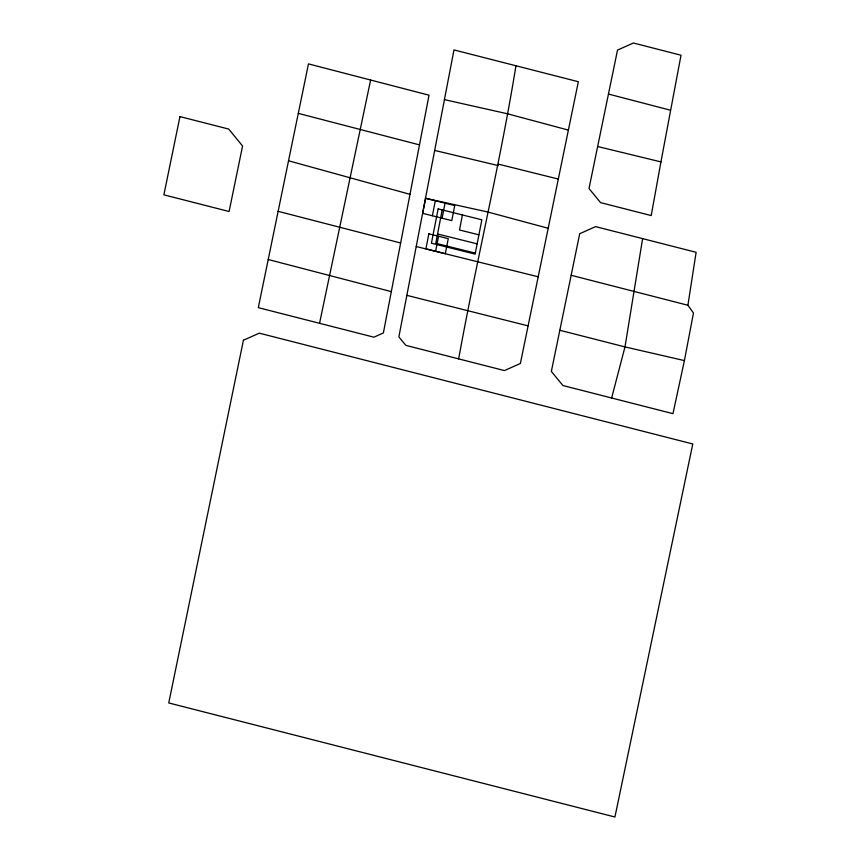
<?xml version="1.0" encoding="UTF-8"?>
<svg xmlns="http://www.w3.org/2000/svg" width="860" height="860" viewBox="0 0 860 860"><rect width="100%" height="100%" fill="white"/><g stroke="black" fill="none" stroke-linecap="round" stroke-linejoin="round"><path stroke-width="1.29" d="M571.147 275.275L687.903 305.257L693.472 313.008L684.409 360.587L672.961 413.671L562.913 385.527L551.357 371.412L579.715 233.705L595.593 226.621L642.613 238.628L624.983 346.913L611.643 397.987M687.903 305.257L696.116 252.302L642.613 238.628M515.957 65.715C500.047 164.066 476.418 260.859 458.649 358.878L504.444 370.574L520.365 363.49L578.339 81.721L453.983 49.912L398.868 336.916L405.845 345.354L458.649 358.878M660.942 161.895L681.012 55.233L633.433 43L617.512 50.084L589.003 188.501L600.559 202.627L651.213 215.57L660.942 161.895L597.646 146.512M419.487 144.888L429.022 95.191L308.471 63.887L258.312 307.654L373.928 337.195L383.388 332.927L419.487 144.888L298.28 113.369M442.18 209.904L435.773 243.305L475.322 253.119M432.376 215.763L435.321 200.735M435.612 251.26L438.557 236.22M442.083 218.193L445.029 203.164M462.433 214.957L459.498 229.986L478.902 234.834M319.544 323.317L370.617 80.044M425.496 198.294L487.469 211.915L548.196 228.276M444.448 99.642L507.464 113.778L568.374 130.096M684.409 360.587L624.983 346.913L559.817 330.262M434.676 150.435L498.295 165.604L498.542 164.185L558.312 179.063M416.229 246.53L538.199 276.791M437.568 233.974L477.139 243.853M406.866 295.356L528.094 325.875M391.3 291.626L268.212 259.505M400.642 242.993L278.124 211.323M608.461 94.052L670.338 110.188M288.541 160.777L409.983 194.328M425.614 198.316L422.668 213.345L451.79 220.611L454.736 205.583L425.614 198.316M428.85 233.802L425.904 248.83L445.319 253.678L448.264 238.65L428.85 233.802M438.148 208.894L431.43 243.208L475.128 254.119L481.847 219.805L438.148 208.894M179.955 116.594L163.884 194.833L229.093 211.506L242.574 146.017L228.728 129.075L179.955 116.594M243.423 340.238L168.743 702.942L614.932 817L692.773 443.964L259.301 333.164L243.423 340.238"/></g></svg>
